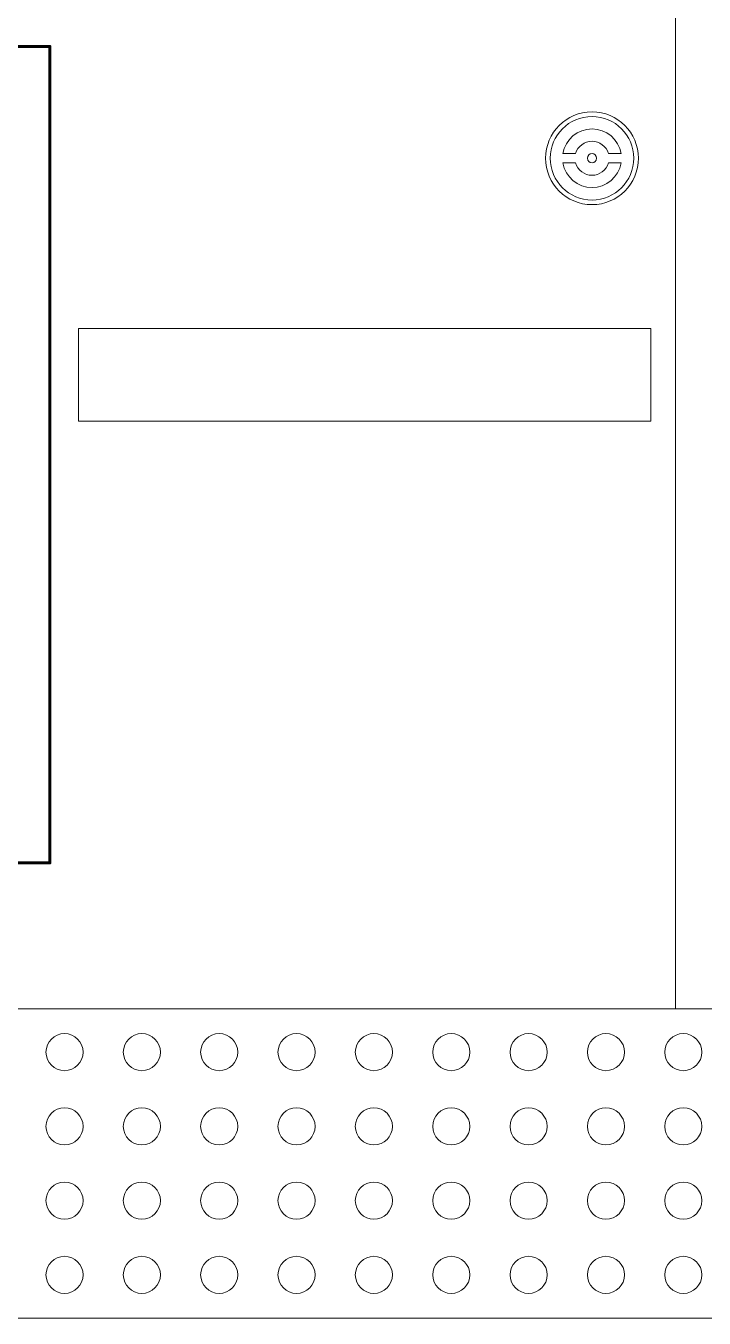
# Model space of a CAD drawing. Header units: millimetres. Extents: x -116965 to 323937, y 291661 to 566926.
# Drawn here: x -28062.9 to -27843.7, y 339951.6 to 340369.4 of the extents above; entities that cross this region are included whole.
import ezdxf

# ---------------------------------------------------------------- set-up
doc = ezdxf.new("R2010")
doc.units = ezdxf.units.MM
doc.layers.get('0').update_dxf_attribs({"lineweight": 18})
doc.layers.add('C00-00-00', color=7, linetype='Continuous')
doc.layers.add('hw_Text', color=7, linetype='Continuous', lineweight=13)

# ---------------------------------------------------------------- blocks, each defined once
blk = doc.blocks.new('*U1544')
for points in [[(0, 0), (900, 0), (900, 2200), (0, 2200)], [(15, 100), (885, 100), (885, 0), (15, 0)]]:
    blk.add_lwpolyline(points, close=True)
for centre in [(487.5, 86), (512.5, 86), (537.5, 86), (562.5, 86), (587.5, 86), (612.5, 86), (637.5, 86), (662.5, 86), (687.5, 86), (487.5, 62), (512.5, 62), (537.5, 62), (562.5, 62), (587.5, 62), (612.5, 62), (637.5, 62), (662.5, 62), (687.5, 62), (487.5, 38), (512.5, 38), (537.5, 38), (562.5, 38), (587.5, 38), (612.5, 38), (637.5, 38), (662.5, 38), (687.5, 38), (487.5, 14), (512.5, 14), (537.5, 14), (562.5, 14), (587.5, 14), (612.5, 14), (637.5, 14), (662.5, 14), (687.5, 14)]:
    blk.add_circle(centre, 6)
blk = doc.blocks.new('*U1607')
for points in [[(-5.29, 1.5, -0.755929), (5.29, 1.5), (9.38, 1.5, 0.852803), (-9.38, 1.5)], [(-5.29, -1.5, 0.755929), (5.29, -1.5), (9.38, -1.5, -0.852803), (-9.38, -1.5)]]:
    blk.add_lwpolyline(points, format="xyb", close=True)
at = {"color": 2}
blk.add_circle((0, 0), 15, dxfattribs=at)
at = {"color": 3}
blk.add_circle((0, 0), 13.5, dxfattribs=at)
blk.add_circle((0, 0), 1.5)
blk = doc.blocks.new('*U1570')
blk.add_lwpolyline([(0, 0), (670, 0), (670, 2000), (0, 2000)])
blk.add_lwpolyline([(477, 190), (662, 190), (662, 220), (477, 220)], close=True)
blk.add_blockref('*U1607', (643, 275))
blk = doc.blocks.new('fan1')
at = {"layer": 'C00-00-00', "lineweight": 60}
blk.add_lwpolyline([(66482.46, 350162.92), (66746.42, 350162.92), (66746.42, 349898.96), (66482.46, 349898.96)], close=True, dxfattribs=at)

msp = doc.modelspace()

# ---------------------------------------------------------------- block references
msp.add_blockref('*U1544', (-28537.949803, 339951.616143))

# ---------------------------------------------------------------- next in the draw order: block references
at = {"lineweight": -3}
msp.add_blockref('fan1', (-94801.589781, -9800.1675), dxfattribs=at)
at = {"layer": 'hw_Text'}
msp.add_blockref('*U1570', (-28522.949803, 340051.616143), dxfattribs=at)

doc.saveas('drawing.dxf')
